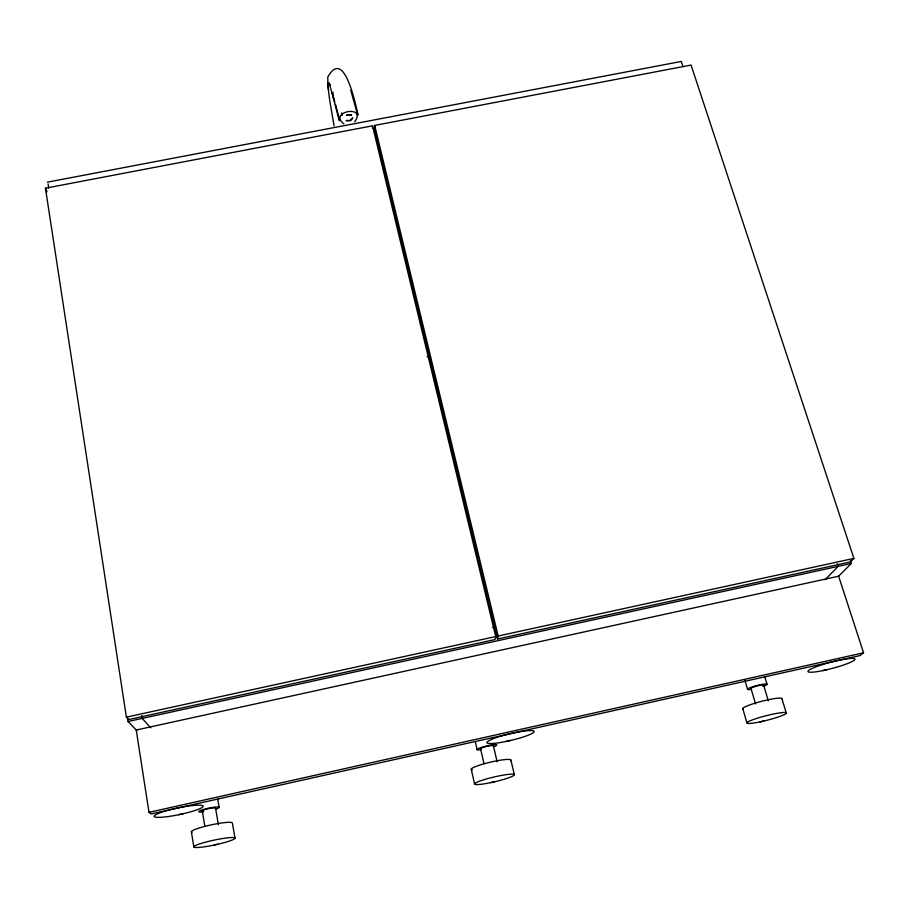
<?xml version="1.0" encoding="UTF-8"?>
<svg xmlns="http://www.w3.org/2000/svg" width="909" height="909" viewBox="0 0 909 909"><rect width="100%" height="100%" fill="white"/><g stroke="black" fill="none" stroke-linecap="round" stroke-linejoin="round"><path stroke-width="1.36" d="M495.735 636.55L495.019 639.55L128.692 719.553L126.385 717.144L45.45 188.197L372.508 125.828L495.735 636.55L126.385 717.144M497.428 639.027L498.166 636.016L374.667 125.419L691.067 65.073L853.892 558.387L850.358 561.955L497.428 639.027L374.894 131.703L374.667 125.419M354.749 121.761C367.122 104.49 327.922 111.432 343.852 123.84M825.054 579.794L838.109 566.364L837.234 563.671M838.371 576.465L851.279 563.489L850.392 560.785M863.55 652.798L860.016 655.571L151.053 813.953L148.985 812.351L136.236 730.007L838.643 576.192L863.55 652.798L148.985 812.351M183.254 813.703L178.721 814.714A24.975 3.409 -11.8 0 1 154.314 815.782A24.975 3.409 -11.8 0 1 185.163 806.578L191.14 805.704A24.907 3.397 -11.8 0 1 202.968 806.737A24.907 3.397 -11.8 0 1 184.97 813.305L178.721 814.714M510.517 740.471L506.131 741.449L512.187 740.096A24.054 3.341 -13.4 0 0 532.856 732.972A24.054 3.341 -13.4 0 0 526.22 730.825L521.005 731.54A24.123 3.352 -13.4 0 0 488.19 741.153A24.123 3.352 -13.4 0 0 506.108 741.471M827.099 669.638L822.861 670.592L828.724 669.274A24.111 3.17 -14.8 0 0 851.892 661.638A24.111 3.17 -14.8 0 0 850.063 658.468L845.609 659.025M217.876 844.222L214.058 845.086A20.998 2.432 -12.1 0 1 194.049 846.472A20.998 2.432 -12.1 0 1 220.262 838.916L225.227 838.121A20.93 2.42 -12.1 0 1 234.783 838.598A20.93 2.42 -12.1 0 1 219.33 843.893L214.058 845.086M494.61 781.763L490.894 782.604A20.396 2.397 -13.2 0 1 475.487 783.001A20.396 2.397 -13.2 0 1 503.097 775.15L507.495 774.479A20.328 2.386 -13.2 0 1 513.38 775.741A20.328 2.386 -13.2 0 1 496.03 781.445L490.894 782.604M763.685 721.042L760.072 721.86L765.06 720.735A20.282 2.295 -14.3 0 0 784.217 714.644A20.282 2.295 -14.3 0 0 781.842 712.622M498.166 636.016L853.892 558.387M127.385 717.281L128.033 721.485L851.279 563.489M492.462 627.585L495.246 626.983M427.116 356.76L429.809 356.214M47.348 182.175L681.296 61.448L683 66.675M781.785 712.645L777.945 713.19A20.339 2.307 -14.3 0 0 749.016 721.314A20.339 2.307 -14.3 0 0 760.038 721.871M128.033 721.485L136.861 730.654M150.724 727.814L142.202 718.394L141.759 715.588M330.285 84.923L329.069 82.901L333.751 99.104M45.45 188.197L47.018 191.765M782.001 698.953L786.33 713.235M764.73 676.58L767.082 684.42M763.662 685.25L768.344 700.862M750.948 688.329L755.584 703.952M744.823 680.012L747.528 689.158M742.721 708.452L746.914 722.757M358.135 114.614C356.135 108.466 344.795 46.177 327.797 77.072C327.706 93.468 331.501 109.739 334.069 125.908M350.794 90.332L357.748 115.375M341.682 112.852L342.363 115.329M332.103 92.957L334.796 101.819M335.512 104.455L339.739 120.318M332.955 96.377L339.273 120.829M510.835 759.89L514.324 774.593M493.382 745.744L497.155 761.787M480.577 748.846L483.986 763.571M475.271 741.619L477.134 749.686M471.271 769.469L474.634 784.183M235.011 838.234L232.397 823.168A20.93 2.602 -12.1 0 0 209.581 825.236A20.93 2.602 -12.1 0 0 192.072 832.235M217.717 799.159L219.137 807.431M215.558 808.169L218.365 824.656M202.275 810.896L204.798 826.054M191.356 831.69L193.844 846.87M48.097 183.902L48.722 188.027M327.751 82.821L328.444 89.889M372.508 125.828L372.61 128.339M333.035 95.218A10.01 7.477 -15.4 0 1 333.046 92.184M480.622 749.834A10.124 1.386 -13.2 0 1 479.452 748.107A10.124 1.386 -13.2 0 1 493.348 744.732A10.124 1.386 -13.2 0 1 494.496 746.471M480.952 748.993A6.579 0.898 -13.2 0 1 486.451 746.494A6.579 0.898 -13.2 0 1 493.28 746.005M472.453 769.866A20.328 2.568 -13.2 0 1 489.44 762.401A20.328 2.568 -13.2 0 1 510.46 760.663M203.673 811.839A10.419 1.398 -12 0 1 200.65 810.408A10.419 1.398 -12 0 1 215.592 807.056A10.419 1.398 -12 0 1 216.001 809.09M203.127 811.192A6.772 0.909 -12 0 1 208.161 808.76A6.772 0.909 -12 0 1 215.285 808.465M749.902 689.556A10.101 1.329 -14.5 0 1 750.936 687.363A10.101 1.329 -14.5 0 1 764.73 684.011A10.101 1.329 -14.5 0 1 763.674 686.215M751.061 688.533A6.568 0.864 -14.5 0 1 758.606 685.591A6.568 0.864 -14.5 0 1 762.549 685.965M743.085 709.02A20.271 2.466 -14.4 0 1 761.378 701.384A20.271 2.466 -14.4 0 1 781.945 698.964M822.815 670.615A24.179 3.181 -14.8 0 1 810.976 669.001A24.179 3.181 -14.8 0 1 845.586 659.036M352.681 118.068L350.556 120.511L346.102 120.613L350.329 120.567L352.681 118.068M348.022 114.716L346.534 115.329L348.817 114.557L351.59 115.045L348.022 114.716"/></g></svg>
